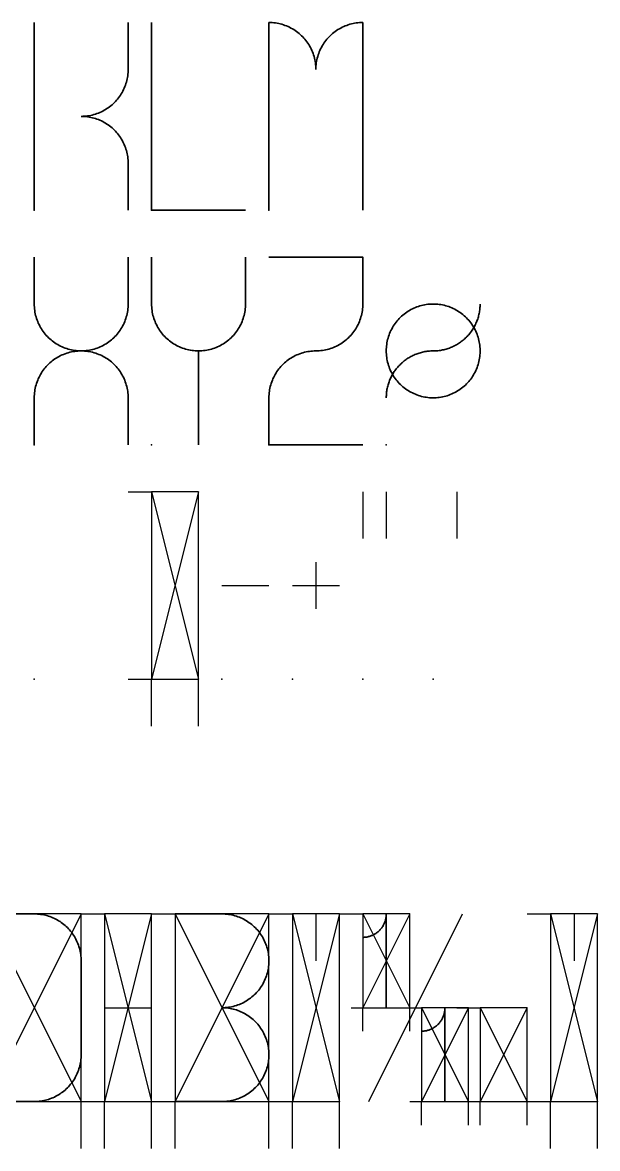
# Model space of a CAD drawing. Header units: millimetres. Extents: x -1 to 74, y -20 to 28.
# Drawn here: x 49.5 to 74, y -20 to 28 of the extents above; entities that cross this region are included whole.
import ezdxf

# ---------------------------------------------------------------- set-up
doc = ezdxf.new("R2010")
doc.units = ezdxf.units.MM
doc.header["$MEASUREMENT"] = 0
doc.layers.add('CALIBRATION', color=254, linetype='Continuous', true_color=0xe6e6e6)
doc.layers.add('CHARACTERS', color=178, linetype='Continuous', true_color=0x000000)

msp = doc.modelspace()

# ---------------------------------------------------------------- linework, layer by layer
at = {"layer": 'CALIBRATION'}
for points in [[(54, 8), (55, 8)], [(57, 8), (55, 0)], [(55, 8), (57, 0)], [(54, 0), (55, 0)], [(55, -2), (55, 0)], [(57, -2), (57, 0)], [(48, -10), (52, -18)], [(52, -10), (48, -18)], [(52, -10), (53, -10)], [(55, -10), (53, -18)], [(53, -10), (55, -18)], [(55, -10), (56, -10)], [(60, -10), (56, -18)], [(56, -10), (60, -18)], [(60, -10), (61, -10)], [(63, -10), (61, -18)], [(61, -10), (63, -18)], [(63, -10), (64, -10)], [(66, -10), (64, -14)], [(64, -10), (66, -14)], [(71, -10), (72, -10)], [(74, -10), (72, -18)], [(72, -10), (74, -18)], [(63.5, -14), (64, -14)], [(64, -15), (64, -14)], [(65.5, -14), (66.5, -14)], [(66, -15), (66, -14)], [(68.5, -14), (66.5, -18)], [(66.5, -14), (68.5, -18)], [(68, -14), (69, -14)], [(69, -14), (71, -18)], [(71, -14), (69, -18)], [(52, -18), (53, -18)], [(52, -20), (52, -18)], [(53, -20), (53, -18)], [(55, -18), (56, -18)], [(55, -20), (55, -18)], [(56, -20), (56, -18)], [(60, -18), (61, -18)], [(60, -20), (60, -18)], [(61, -20), (61, -18)], [(63, -20), (63, -18)], [(66, -18), (66.5, -18)], [(66.5, -19), (66.5, -18)], [(68.5, -19), (68.5, -18)], [(68.5, -18), (69, -18)], [(69, -19), (69, -18)], [(71, -19), (71, -18)], [(71, -18), (72, -18)], [(72, -20), (72, -18)], [(74, -20), (74, -18)]]:
    msp.add_lwpolyline(points, dxfattribs=at)
for points in [[(55, 0), (57, 0), (57, 8), (55, 8)], [(48, -18), (52, -18), (52, -10), (48, -10)], [(53, -18), (55, -18), (55, -10), (53, -10)], [(56, -18), (60, -18), (60, -10), (56, -10)], [(61, -18), (63, -18), (63, -10), (61, -10)], [(64, -14), (66, -14), (66, -10), (64, -10)], [(72, -18), (74, -18), (74, -10), (72, -10)], [(66.5, -18), (68.5, -18), (68.5, -14), (66.5, -14)], [(69, -18), (71, -18), (71, -14), (69, -14)]]:
    msp.add_lwpolyline(points, close=True, dxfattribs=at)
for p in [(50, 20), (55, 20), (60, 20), (50, 10), (55, 10), (60, 10), (65, 10), (50, 0), (58, 0), (61, 0), (64, 0), (67, 0)]:
    msp.add_point(p, dxfattribs=at)
at = {"layer": 'CHARACTERS', "color": 250, "lineweight": 35, "true_color": 0x333333}
for points in [[(50, 28), (50, 20)], [(54, 28), (54, 26)], [(59, 20), (55, 20), (55, 28)], [(60, 20), (60, 28)], [(60, 28), (60.07, 27.999), (60.14, 27.995), (60.209, 27.989), (60.278, 27.981), (60.347, 27.97), (60.416, 27.956), (60.484, 27.941), (60.551, 27.923), (60.618, 27.902), (60.684, 27.879), (60.749, 27.854), (60.813, 27.827), (60.877, 27.798), (60.939, 27.766), (61, 27.732), (61.06, 27.696), (61.118, 27.658), (61.176, 27.618), (61.231, 27.576), (61.286, 27.532), (61.338, 27.486), (61.389, 27.439), (61.439, 27.389), (61.486, 27.338), (61.532, 27.286), (61.576, 27.231), (61.618, 27.176), (61.658, 27.118), (61.696, 27.06), (61.732, 27), (61.766, 26.939), (61.798, 26.877), (61.827, 26.813), (61.854, 26.749), (61.879, 26.684), (61.902, 26.618), (61.923, 26.551), (61.941, 26.484), (61.956, 26.416), (61.97, 26.347), (61.981, 26.278), (61.989, 26.209), (61.995, 26.14), (61.999, 26.07), (62, 26)], [(62, 26), (62.001, 26.07), (62.005, 26.14), (62.011, 26.209), (62.019, 26.278), (62.03, 26.347), (62.044, 26.416), (62.059, 26.484), (62.077, 26.551), (62.098, 26.618), (62.121, 26.684), (62.146, 26.749), (62.173, 26.813), (62.202, 26.877), (62.234, 26.939), (62.268, 27), (62.304, 27.06), (62.342, 27.118), (62.382, 27.176), (62.424, 27.231), (62.468, 27.286), (62.514, 27.338), (62.561, 27.389), (62.611, 27.439), (62.662, 27.486), (62.714, 27.532), (62.769, 27.576), (62.824, 27.618), (62.882, 27.658), (62.94, 27.696), (63, 27.732), (63.061, 27.766), (63.123, 27.798), (63.187, 27.827), (63.251, 27.854), (63.316, 27.879), (63.382, 27.902), (63.449, 27.923), (63.516, 27.941), (63.584, 27.956), (63.653, 27.97), (63.722, 27.981), (63.791, 27.989), (63.86, 27.995), (63.93, 27.999), (64, 28)], [(64, 28), (64, 20)], [(54, 26), (53.999, 25.932), (53.995, 25.864), (53.99, 25.795), (53.981, 25.728), (53.971, 25.66), (53.958, 25.593), (53.943, 25.526), (53.926, 25.46), (53.906, 25.395), (53.885, 25.33), (53.861, 25.266), (53.834, 25.203), (53.806, 25.141), (53.776, 25.08), (53.743, 25.02), (53.709, 24.961), (53.672, 24.903), (53.634, 24.847), (53.594, 24.792), (53.551, 24.738), (53.507, 24.686), (53.462, 24.635), (53.414, 24.586), (53.365, 24.538), (53.314, 24.493), (53.262, 24.449), (53.208, 24.406), (53.153, 24.366), (53.097, 24.328), (53.039, 24.291), (52.98, 24.257), (52.92, 24.224), (52.859, 24.194), (52.797, 24.166), (52.734, 24.139), (52.67, 24.115), (52.605, 24.094), (52.54, 24.074), (52.474, 24.057), (52.407, 24.042), (52.34, 24.029), (52.272, 24.019), (52.205, 24.01), (52.136, 24.005), (52.068, 24.001), (52, 24)], [(52, 24), (52.068, 23.999), (52.136, 23.995), (52.205, 23.99), (52.272, 23.981), (52.34, 23.971), (52.407, 23.958), (52.474, 23.943), (52.54, 23.926), (52.605, 23.906), (52.67, 23.885), (52.734, 23.861), (52.797, 23.834), (52.859, 23.806), (52.92, 23.776), (52.98, 23.743), (53.039, 23.709), (53.097, 23.672), (53.153, 23.634), (53.208, 23.594), (53.262, 23.551), (53.314, 23.507), (53.365, 23.462), (53.414, 23.414), (53.462, 23.365), (53.507, 23.314), (53.551, 23.262), (53.594, 23.208), (53.634, 23.153), (53.672, 23.097), (53.709, 23.039), (53.743, 22.98), (53.776, 22.92), (53.806, 22.859), (53.834, 22.797), (53.861, 22.734), (53.885, 22.67), (53.906, 22.605), (53.926, 22.54), (53.943, 22.474), (53.958, 22.407), (53.971, 22.34), (53.981, 22.272), (53.99, 22.205), (53.995, 22.136), (53.999, 22.068), (54, 22)], [(54, 22), (54, 20)], [(50, 16), (50, 18)], [(54, 18), (54, 16)], [(55, 16), (55, 18)], [(59, 18), (59, 16)], [(60, 18), (64, 18), (64, 16)], [(54, 16), (53.999, 15.93), (53.995, 15.86), (53.989, 15.791), (53.981, 15.722), (53.97, 15.653), (53.956, 15.584), (53.941, 15.516), (53.923, 15.449), (53.902, 15.382), (53.879, 15.316), (53.854, 15.251), (53.827, 15.187), (53.798, 15.123), (53.766, 15.061), (53.732, 15), (53.696, 14.94), (53.658, 14.882), (53.618, 14.824), (53.576, 14.769), (53.532, 14.714), (53.486, 14.662), (53.439, 14.611), (53.389, 14.561), (53.338, 14.514), (53.286, 14.468), (53.231, 14.424), (53.176, 14.382), (53.118, 14.342), (53.06, 14.304), (53, 14.268), (52.939, 14.234), (52.877, 14.202), (52.813, 14.173), (52.749, 14.146), (52.684, 14.121), (52.618, 14.098), (52.551, 14.077), (52.484, 14.059), (52.416, 14.044), (52.347, 14.03), (52.278, 14.019), (52.209, 14.011), (52.14, 14.005), (52.07, 14.001), (52, 14), (51.93, 14.001), (51.86, 14.005), (51.791, 14.011), (51.722, 14.019), (51.653, 14.03), (51.584, 14.044), (51.516, 14.059), (51.449, 14.077), (51.382, 14.098), (51.316, 14.121), (51.251, 14.146), (51.187, 14.173), (51.123, 14.202), (51.061, 14.234), (51, 14.268), (50.94, 14.304), (50.882, 14.342), (50.824, 14.382), (50.769, 14.424), (50.714, 14.468), (50.662, 14.514), (50.611, 14.561), (50.561, 14.611), (50.514, 14.662), (50.468, 14.714), (50.424, 14.769), (50.382, 14.824), (50.342, 14.882), (50.304, 14.94), (50.268, 15), (50.234, 15.061), (50.202, 15.123), (50.173, 15.187), (50.146, 15.251), (50.121, 15.316), (50.098, 15.382), (50.077, 15.449), (50.059, 15.516), (50.044, 15.584), (50.03, 15.653), (50.019, 15.722), (50.011, 15.791), (50.005, 15.86), (50.001, 15.93), (50, 16)], [(59, 16), (58.999, 15.93), (58.995, 15.86), (58.989, 15.791), (58.981, 15.722), (58.97, 15.653), (58.956, 15.584), (58.941, 15.516), (58.923, 15.449), (58.902, 15.382), (58.879, 15.316), (58.854, 15.251), (58.827, 15.187), (58.798, 15.123), (58.766, 15.061), (58.732, 15), (58.696, 14.94), (58.658, 14.882), (58.618, 14.824), (58.576, 14.769), (58.532, 14.714), (58.486, 14.662), (58.439, 14.611), (58.389, 14.561), (58.338, 14.514), (58.286, 14.468), (58.231, 14.424), (58.176, 14.382), (58.118, 14.342), (58.06, 14.304), (58, 14.268), (57.939, 14.234), (57.877, 14.202), (57.813, 14.173), (57.749, 14.146), (57.684, 14.121), (57.618, 14.098), (57.551, 14.077), (57.484, 14.059), (57.416, 14.044), (57.347, 14.03), (57.278, 14.019), (57.209, 14.011), (57.14, 14.005), (57.07, 14.001), (57, 14), (56.93, 14.001), (56.86, 14.005), (56.791, 14.011), (56.722, 14.019), (56.653, 14.03), (56.584, 14.044), (56.516, 14.059), (56.449, 14.077), (56.382, 14.098), (56.316, 14.121), (56.251, 14.146), (56.187, 14.173), (56.123, 14.202), (56.061, 14.234), (56, 14.268), (55.94, 14.304), (55.882, 14.342), (55.824, 14.382), (55.769, 14.424), (55.714, 14.468), (55.662, 14.514), (55.611, 14.561), (55.561, 14.611), (55.514, 14.662), (55.468, 14.714), (55.424, 14.769), (55.382, 14.824), (55.342, 14.882), (55.304, 14.94), (55.268, 15), (55.234, 15.061), (55.202, 15.123), (55.173, 15.187), (55.146, 15.251), (55.121, 15.316), (55.098, 15.382), (55.077, 15.449), (55.059, 15.516), (55.044, 15.584), (55.03, 15.653), (55.019, 15.722), (55.011, 15.791), (55.005, 15.86), (55.001, 15.93), (55, 16)], [(64, 16), (63.999, 15.93), (63.995, 15.86), (63.989, 15.791), (63.981, 15.722), (63.97, 15.653), (63.956, 15.584), (63.941, 15.516), (63.923, 15.449), (63.902, 15.382), (63.879, 15.316), (63.854, 15.251), (63.827, 15.187), (63.798, 15.123), (63.766, 15.061), (63.732, 15), (63.696, 14.94), (63.658, 14.882), (63.618, 14.824), (63.576, 14.769), (63.532, 14.714), (63.486, 14.662), (63.439, 14.611), (63.389, 14.561), (63.338, 14.514), (63.286, 14.468), (63.231, 14.424), (63.176, 14.382), (63.118, 14.342), (63.06, 14.304), (63, 14.268), (62.939, 14.234), (62.877, 14.202), (62.813, 14.173), (62.749, 14.146), (62.684, 14.121), (62.618, 14.098), (62.551, 14.077), (62.484, 14.059), (62.416, 14.044), (62.347, 14.03), (62.278, 14.019), (62.209, 14.011), (62.14, 14.005), (62.07, 14.001), (62, 14)], [(69, 16), (68.999, 15.948), (68.997, 15.897), (68.994, 15.846), (68.99, 15.796), (68.984, 15.745), (68.977, 15.695), (68.969, 15.646), (68.959, 15.597), (68.949, 15.548), (68.937, 15.5), (68.924, 15.452), (68.91, 15.405), (68.895, 15.359), (68.879, 15.312), (68.861, 15.267), (68.843, 15.222), (68.823, 15.177), (68.803, 15.133), (68.781, 15.089), (68.759, 15.047), (68.735, 15.004), (68.71, 14.963), (68.685, 14.922), (68.658, 14.882), (68.631, 14.842), (68.603, 14.803), (68.573, 14.765), (68.543, 14.728), (68.512, 14.691), (68.48, 14.655), (68.448, 14.62), (68.414, 14.586), (68.38, 14.552), (68.345, 14.52), (68.309, 14.488), (68.272, 14.457), (68.235, 14.427), (68.197, 14.397), (68.158, 14.369), (68.118, 14.342), (68.078, 14.315), (68.037, 14.29), (67.996, 14.265), (67.953, 14.241), (67.911, 14.219), (67.867, 14.197), (67.823, 14.177), (67.778, 14.157), (67.733, 14.139), (67.688, 14.121), (67.641, 14.105), (67.595, 14.09), (67.548, 14.076), (67.5, 14.063), (67.452, 14.051), (67.403, 14.041), (67.354, 14.031), (67.305, 14.023), (67.255, 14.016), (67.204, 14.01), (67.154, 14.006), (67.103, 14.003), (67.052, 14.001), (67, 14)], [(50, 12), (50.001, 12.07), (50.005, 12.14), (50.011, 12.209), (50.019, 12.278), (50.03, 12.347), (50.044, 12.416), (50.059, 12.484), (50.077, 12.551), (50.098, 12.618), (50.121, 12.684), (50.146, 12.749), (50.173, 12.813), (50.202, 12.877), (50.234, 12.939), (50.268, 13), (50.304, 13.06), (50.342, 13.118), (50.382, 13.176), (50.424, 13.231), (50.468, 13.286), (50.514, 13.338), (50.561, 13.389), (50.611, 13.439), (50.662, 13.486), (50.714, 13.532), (50.769, 13.576), (50.824, 13.618), (50.882, 13.658), (50.94, 13.696), (51, 13.732), (51.061, 13.766), (51.123, 13.798), (51.187, 13.827), (51.251, 13.854), (51.316, 13.879), (51.382, 13.902), (51.449, 13.923), (51.516, 13.941), (51.584, 13.956), (51.653, 13.97), (51.722, 13.981), (51.791, 13.989), (51.86, 13.995), (51.93, 13.999), (52, 14), (52.07, 13.999), (52.14, 13.995), (52.209, 13.989), (52.278, 13.981), (52.347, 13.97), (52.416, 13.956), (52.484, 13.941), (52.551, 13.923), (52.618, 13.902), (52.684, 13.879), (52.749, 13.854), (52.813, 13.827), (52.877, 13.798), (52.939, 13.766), (53, 13.732), (53.06, 13.696), (53.118, 13.658), (53.176, 13.618), (53.231, 13.576), (53.286, 13.532), (53.338, 13.486), (53.389, 13.439), (53.439, 13.389), (53.486, 13.338), (53.532, 13.286), (53.576, 13.231), (53.618, 13.176), (53.658, 13.118), (53.696, 13.06), (53.732, 13), (53.766, 12.939), (53.798, 12.877), (53.827, 12.813), (53.854, 12.749), (53.879, 12.684), (53.902, 12.618), (53.923, 12.551), (53.941, 12.484), (53.956, 12.416), (53.97, 12.347), (53.981, 12.278), (53.989, 12.209), (53.995, 12.14), (53.999, 12.07), (54, 12)], [(57, 14), (57, 10)], [(62, 14), (61.93, 13.999), (61.86, 13.995), (61.791, 13.989), (61.722, 13.981), (61.653, 13.97), (61.584, 13.956), (61.516, 13.941), (61.449, 13.923), (61.382, 13.902), (61.316, 13.879), (61.251, 13.854), (61.187, 13.827), (61.123, 13.798), (61.061, 13.766), (61, 13.732), (60.94, 13.696), (60.882, 13.658), (60.824, 13.618), (60.769, 13.576), (60.714, 13.532), (60.662, 13.486), (60.611, 13.439), (60.561, 13.389), (60.514, 13.338), (60.468, 13.286), (60.424, 13.231), (60.382, 13.176), (60.342, 13.118), (60.304, 13.06), (60.268, 13), (60.234, 12.939), (60.202, 12.877), (60.173, 12.813), (60.146, 12.749), (60.121, 12.684), (60.098, 12.618), (60.077, 12.551), (60.059, 12.484), (60.044, 12.416), (60.03, 12.347), (60.019, 12.278), (60.011, 12.209), (60.005, 12.14), (60.001, 12.07), (60, 12)], [(67, 14), (66.948, 13.999), (66.897, 13.997), (66.846, 13.994), (66.796, 13.99), (66.745, 13.984), (66.695, 13.977), (66.646, 13.969), (66.597, 13.959), (66.548, 13.949), (66.5, 13.937), (66.452, 13.924), (66.405, 13.91), (66.359, 13.895), (66.312, 13.879), (66.267, 13.861), (66.222, 13.843), (66.177, 13.823), (66.133, 13.803), (66.089, 13.781), (66.047, 13.759), (66.004, 13.735), (65.963, 13.71), (65.922, 13.685), (65.882, 13.658), (65.842, 13.631), (65.803, 13.603), (65.765, 13.573), (65.728, 13.543), (65.691, 13.512), (65.655, 13.48), (65.62, 13.448), (65.586, 13.414), (65.552, 13.38), (65.52, 13.345), (65.488, 13.309), (65.457, 13.272), (65.427, 13.235), (65.397, 13.197), (65.369, 13.158), (65.342, 13.118), (65.315, 13.078), (65.29, 13.037), (65.265, 12.996), (65.241, 12.953), (65.219, 12.911), (65.197, 12.867), (65.177, 12.823), (65.157, 12.778), (65.139, 12.733), (65.121, 12.688), (65.105, 12.641), (65.09, 12.595), (65.076, 12.548), (65.063, 12.5), (65.051, 12.452), (65.041, 12.403), (65.031, 12.354), (65.023, 12.305), (65.016, 12.255), (65.01, 12.204), (65.006, 12.154), (65.003, 12.103), (65.001, 12.052), (65, 12)], [(50, 10), (50, 12)], [(60, 12), (60, 10), (64, 10)], [(54, 12), (54, 10)], [(50, -18), (48, -18), (48, -10), (50, -10)], [(50, -10), (50.068, -10.001), (50.136, -10.005), (50.205, -10.01), (50.272, -10.019), (50.34, -10.029), (50.407, -10.042), (50.474, -10.057), (50.54, -10.074), (50.605, -10.094), (50.67, -10.115), (50.734, -10.139), (50.797, -10.166), (50.859, -10.194), (50.92, -10.224), (50.98, -10.257), (51.039, -10.291), (51.097, -10.328), (51.153, -10.366), (51.208, -10.406), (51.262, -10.449), (51.314, -10.493), (51.365, -10.538), (51.414, -10.586), (51.462, -10.635), (51.507, -10.686), (51.551, -10.738), (51.594, -10.792), (51.634, -10.847), (51.672, -10.903), (51.709, -10.961), (51.743, -11.02), (51.776, -11.08), (51.806, -11.141), (51.834, -11.203), (51.861, -11.266), (51.885, -11.33), (51.906, -11.395), (51.926, -11.46), (51.943, -11.526), (51.958, -11.593), (51.971, -11.66), (51.981, -11.728), (51.99, -11.795), (51.995, -11.864), (51.999, -11.932), (52, -12)], [(56, -10), (58, -10)], [(58, -10), (58.069, -10.001), (58.138, -10.005), (58.207, -10.011), (58.275, -10.019), (58.344, -10.03), (58.411, -10.043), (58.479, -10.058), (58.545, -10.076), (58.611, -10.096), (58.677, -10.118), (58.741, -10.142), (58.805, -10.169), (58.868, -10.198), (58.929, -10.229), (58.99, -10.262), (59.049, -10.297), (59.108, -10.335), (59.164, -10.374), (59.22, -10.415), (59.274, -10.458), (59.326, -10.503), (59.377, -10.55), (59.426, -10.598), (59.474, -10.648), (59.52, -10.7), (59.564, -10.753), (59.606, -10.808), (59.646, -10.864), (59.684, -10.921), (59.72, -10.98), (59.755, -11.04), (59.787, -11.101), (59.817, -11.163), (59.844, -11.227), (59.87, -11.291), (59.893, -11.356), (59.915, -11.421), (59.933, -11.488), (59.95, -11.555), (59.964, -11.623), (59.976, -11.691), (59.985, -11.759), (59.993, -11.828), (59.997, -11.896), (60, -11.965), (60, -12.035), (59.997, -12.104), (59.993, -12.172), (59.985, -12.241), (59.976, -12.309), (59.964, -12.377), (59.95, -12.445), (59.933, -12.512), (59.915, -12.579), (59.893, -12.644), (59.87, -12.709), (59.844, -12.773), (59.817, -12.837), (59.787, -12.899), (59.755, -12.96), (59.72, -13.02), (59.684, -13.079), (59.646, -13.136), (59.606, -13.192), (59.564, -13.247), (59.52, -13.3), (59.474, -13.352), (59.426, -13.402), (59.377, -13.45), (59.326, -13.497), (59.274, -13.542), (59.22, -13.585), (59.164, -13.626), (59.108, -13.665), (59.049, -13.703), (58.99, -13.738), (58.929, -13.771), (58.868, -13.802), (58.805, -13.831), (58.741, -13.858), (58.677, -13.882), (58.611, -13.904), (58.545, -13.924), (58.479, -13.942), (58.411, -13.957), (58.344, -13.97), (58.275, -13.981), (58.207, -13.989), (58.138, -13.995), (58.069, -13.999), (58, -14)], [(65, -10), (64.999, -10.035), (64.998, -10.07), (64.995, -10.105), (64.99, -10.139), (64.985, -10.174), (64.978, -10.208), (64.97, -10.242), (64.961, -10.276), (64.951, -10.309), (64.94, -10.342), (64.927, -10.375), (64.914, -10.407), (64.899, -10.438), (64.883, -10.469), (64.866, -10.5), (64.848, -10.53), (64.829, -10.559), (64.809, -10.588), (64.788, -10.616), (64.766, -10.643), (64.743, -10.669), (64.719, -10.695), (64.695, -10.719), (64.669, -10.743), (64.643, -10.766), (64.616, -10.788), (64.588, -10.809), (64.559, -10.829), (64.53, -10.848), (64.5, -10.866), (64.469, -10.883), (64.438, -10.899), (64.407, -10.914), (64.375, -10.927), (64.342, -10.94), (64.309, -10.951), (64.276, -10.961), (64.242, -10.97), (64.208, -10.978), (64.174, -10.985), (64.139, -10.99), (64.105, -10.995), (64.07, -10.998), (64.035, -10.999), (64, -11)], [(65, -14), (65, -10)], [(52, -12), (52, -16)], [(58, -14), (58.069, -14.001), (58.138, -14.005), (58.207, -14.011), (58.275, -14.019), (58.344, -14.03), (58.411, -14.043), (58.479, -14.058), (58.545, -14.076), (58.611, -14.096), (58.677, -14.118), (58.741, -14.142), (58.805, -14.169), (58.868, -14.198), (58.929, -14.229), (58.99, -14.262), (59.049, -14.297), (59.108, -14.335), (59.164, -14.374), (59.22, -14.415), (59.274, -14.458), (59.326, -14.503), (59.377, -14.55), (59.426, -14.598), (59.474, -14.648), (59.52, -14.7), (59.564, -14.753), (59.606, -14.808), (59.646, -14.864), (59.684, -14.921), (59.72, -14.98), (59.755, -15.04), (59.787, -15.101), (59.817, -15.163), (59.844, -15.227), (59.87, -15.291), (59.893, -15.356), (59.915, -15.421), (59.933, -15.488), (59.95, -15.555), (59.964, -15.623), (59.976, -15.691), (59.985, -15.759), (59.993, -15.828), (59.997, -15.896), (60, -15.965), (60, -16.035), (59.997, -16.104), (59.993, -16.172), (59.985, -16.241), (59.976, -16.309), (59.964, -16.377), (59.95, -16.445), (59.933, -16.512), (59.915, -16.579), (59.893, -16.644), (59.87, -16.709), (59.844, -16.773), (59.817, -16.837), (59.787, -16.899), (59.755, -16.96), (59.72, -17.02), (59.684, -17.079), (59.646, -17.136), (59.606, -17.192), (59.564, -17.247), (59.52, -17.3), (59.474, -17.352), (59.426, -17.402), (59.377, -17.45), (59.326, -17.497), (59.274, -17.542), (59.22, -17.585), (59.164, -17.626), (59.108, -17.665), (59.049, -17.703), (58.99, -17.738), (58.929, -17.771), (58.868, -17.802), (58.805, -17.831), (58.741, -17.858), (58.677, -17.882), (58.611, -17.904), (58.545, -17.924), (58.479, -17.942), (58.411, -17.957), (58.344, -17.97), (58.275, -17.981), (58.207, -17.989), (58.138, -17.995), (58.069, -17.999), (58, -18)], [(67.5, -14), (67.499, -14.035), (67.498, -14.07), (67.495, -14.105), (67.49, -14.139), (67.485, -14.174), (67.478, -14.208), (67.47, -14.242), (67.461, -14.276), (67.451, -14.309), (67.44, -14.342), (67.427, -14.375), (67.414, -14.407), (67.399, -14.438), (67.383, -14.469), (67.366, -14.5), (67.348, -14.53), (67.329, -14.559), (67.309, -14.588), (67.288, -14.616), (67.266, -14.643), (67.243, -14.669), (67.219, -14.695), (67.195, -14.719), (67.169, -14.743), (67.143, -14.766), (67.116, -14.788), (67.088, -14.809), (67.059, -14.829), (67.03, -14.848), (67, -14.866), (66.969, -14.883), (66.938, -14.899), (66.907, -14.914), (66.875, -14.927), (66.842, -14.94), (66.809, -14.951), (66.776, -14.961), (66.742, -14.97), (66.708, -14.978), (66.674, -14.985), (66.639, -14.99), (66.605, -14.995), (66.57, -14.998), (66.535, -14.999), (66.5, -15)], [(67.5, -18), (67.5, -14)], [(52, -16), (51.999, -16.068), (51.995, -16.136), (51.99, -16.205), (51.981, -16.272), (51.971, -16.34), (51.958, -16.407), (51.943, -16.474), (51.926, -16.54), (51.906, -16.605), (51.885, -16.67), (51.861, -16.734), (51.834, -16.797), (51.806, -16.859), (51.776, -16.92), (51.743, -16.98), (51.709, -17.039), (51.672, -17.097), (51.634, -17.153), (51.594, -17.208), (51.551, -17.262), (51.507, -17.314), (51.462, -17.365), (51.414, -17.414), (51.365, -17.462), (51.314, -17.507), (51.262, -17.551), (51.208, -17.594), (51.153, -17.634), (51.097, -17.672), (51.039, -17.709), (50.98, -17.743), (50.92, -17.776), (50.859, -17.806), (50.797, -17.834), (50.734, -17.861), (50.67, -17.885), (50.605, -17.906), (50.54, -17.926), (50.474, -17.943), (50.407, -17.958), (50.34, -17.971), (50.272, -17.981), (50.205, -17.99), (50.136, -17.995), (50.068, -17.999), (50, -18)], [(58, -18), (56, -18)]]:
    msp.add_lwpolyline(points, dxfattribs=at)
msp.add_lwpolyline([(65, 14), (65.001, 14.069), (65.005, 14.139), (65.011, 14.208), (65.019, 14.277), (65.03, 14.345), (65.043, 14.414), (65.059, 14.481), (65.077, 14.548), (65.097, 14.615), (65.119, 14.68), (65.144, 14.745), (65.171, 14.809), (65.2, 14.872), (65.232, 14.934), (65.265, 14.995), (65.301, 15.055), (65.338, 15.113), (65.378, 15.17), (65.419, 15.226), (65.463, 15.28), (65.508, 15.332), (65.555, 15.383), (65.604, 15.433), (65.655, 15.48), (65.707, 15.526), (65.761, 15.57), (65.816, 15.612), (65.873, 15.652), (65.931, 15.69), (65.99, 15.726), (66.051, 15.76), (66.112, 15.792), (66.175, 15.822), (66.239, 15.849), (66.303, 15.875), (66.369, 15.898), (66.435, 15.919), (66.502, 15.937), (66.569, 15.953), (66.638, 15.967), (66.706, 15.978), (66.775, 15.987), (66.844, 15.994), (66.913, 15.998), (66.983, 16), (67.052, 15.999), (67.121, 15.996), (67.191, 15.991), (67.26, 15.983), (67.328, 15.973), (67.397, 15.96), (67.464, 15.945), (67.532, 15.928), (67.598, 15.908), (67.664, 15.887), (67.729, 15.862), (67.793, 15.836), (67.857, 15.807), (67.919, 15.776), (67.98, 15.744), (68.04, 15.708), (68.098, 15.671), (68.156, 15.632), (68.212, 15.591), (68.266, 15.548), (68.319, 15.503), (68.371, 15.457), (68.42, 15.408), (68.468, 15.358), (68.515, 15.306), (68.559, 15.253), (68.602, 15.198), (68.642, 15.142), (68.681, 15.084), (68.717, 15.025), (68.752, 14.965), (68.784, 14.903), (68.815, 14.841), (68.843, 14.777), (68.869, 14.713), (68.892, 14.648), (68.914, 14.582), (68.933, 14.515), (68.949, 14.447), (68.964, 14.38), (68.976, 14.311), (68.985, 14.242), (68.992, 14.173), (68.997, 14.104), (69, 14.035), (69, 13.965), (68.997, 13.896), (68.992, 13.827), (68.985, 13.758), (68.976, 13.689), (68.964, 13.62), (68.949, 13.553), (68.933, 13.485), (68.914, 13.418), (68.892, 13.352), (68.869, 13.287), (68.843, 13.223), (68.815, 13.159), (68.784, 13.097), (68.752, 13.035), (68.717, 12.975), (68.681, 12.916), (68.642, 12.858), (68.602, 12.802), (68.559, 12.747), (68.515, 12.694), (68.468, 12.642), (68.42, 12.592), (68.371, 12.543), (68.319, 12.497), (68.266, 12.452), (68.212, 12.409), (68.156, 12.368), (68.098, 12.329), (68.04, 12.292), (67.98, 12.256), (67.919, 12.224), (67.857, 12.193), (67.793, 12.164), (67.729, 12.138), (67.664, 12.113), (67.598, 12.092), (67.532, 12.072), (67.464, 12.055), (67.397, 12.04), (67.328, 12.027), (67.26, 12.017), (67.191, 12.009), (67.121, 12.004), (67.052, 12.001), (66.983, 12), (66.913, 12.002), (66.844, 12.006), (66.775, 12.013), (66.706, 12.022), (66.638, 12.033), (66.569, 12.047), (66.502, 12.063), (66.435, 12.081), (66.369, 12.102), (66.303, 12.125), (66.239, 12.151), (66.175, 12.178), (66.112, 12.208), (66.051, 12.24), (65.99, 12.274), (65.931, 12.31), (65.873, 12.348), (65.816, 12.388), (65.761, 12.43), (65.707, 12.474), (65.655, 12.52), (65.604, 12.567), (65.555, 12.617), (65.508, 12.668), (65.463, 12.72), (65.419, 12.774), (65.378, 12.83), (65.338, 12.887), (65.301, 12.945), (65.265, 13.005), (65.232, 13.066), (65.2, 13.128), (65.171, 13.191), (65.144, 13.255), (65.119, 13.32), (65.097, 13.385), (65.077, 13.452), (65.059, 13.519), (65.043, 13.586), (65.03, 13.655), (65.019, 13.723), (65.011, 13.792), (65.005, 13.861), (65.001, 13.931)], close=True, dxfattribs=at)
at = {"layer": 'CHARACTERS'}
for points in [[(64, 8), (64, 6)], [(65, 8), (65, 6)], [(68, 8), (68, 6)], [(62, 5), (62, 3)], [(58, 4), (60, 4)], [(61, 4), (63, 4)], [(62, -10), (62, -12)], [(64.25, -18), (68.25, -10)], [(72, -10), (72, -12)], [(73, -10), (73, -12)], [(53, -14), (55, -14)], [(64, -14), (66, -14)], [(66.5, -18), (68.5, -18)]]:
    msp.add_lwpolyline(points, dxfattribs=at)

doc.saveas('drawing.dxf')
